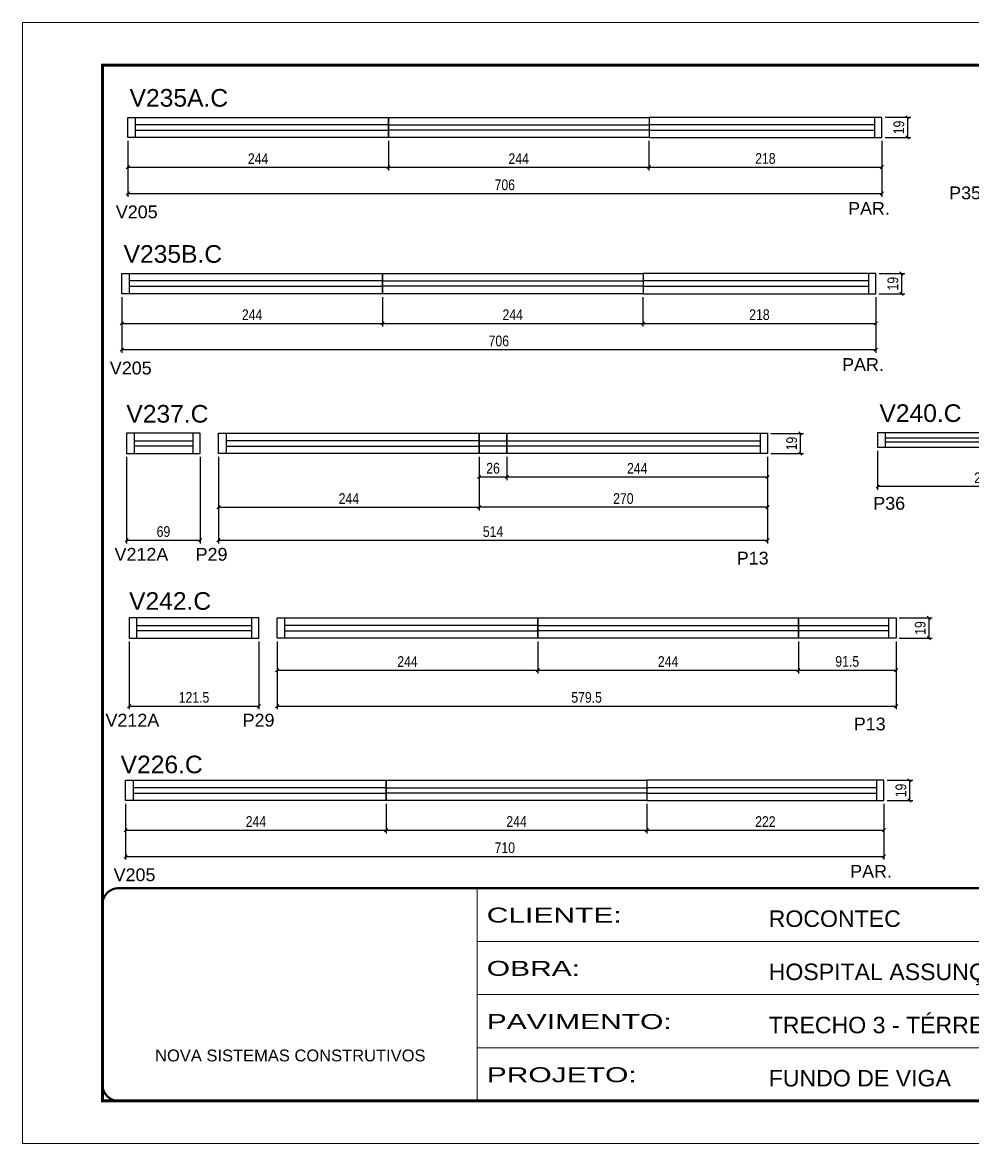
# Model space of a CAD drawing. Extents: x 5442 to 11695, y -218 to 3129.
# Drawn here: x 10210 to 11100, y 930 to 1980 of the extents above; entities that cross this region are included whole.
import ezdxf

# ---------------------------------------------------------------- set-up
doc = ezdxf.new("R2010")
doc.units = 0
doc.linetypes.add('CONTINUO', pattern=[0])
doc.linetypes.add('DASHED', pattern=[0.75, 0.5, -0.25])
for name, color, linetype in [('5', 5, 'Continuous'), ('COTA', 241, 'Continuous'), ('NOMENCLATURA', 7, 'Continuous'), ('Painéis', 200, 'Continuous'), ('SARR_2.2x7', 40, 'Continuous'), ('SARR_EDITAR', 141, 'Continuous')]:
    doc.layers.add(name, color=color, linetype=linetype)
for name, color, linetype, lineweight in [('Folhas', 255, 'Continuous', 9), ('Romaneio', 3, 'Continuous', 13), ('SARRAFO DE PRESSAO', 251, 'DASHED', 9)]:
    doc.layers.add(name, color=color, linetype=linetype, lineweight=lineweight)
doc.styles.add('ARIAL', font='arial.ttf')
doc.styles.add('COTA TECNICA-50', font='techl___.ttf', dxfattribs={"height": 10})
doc.styles.get("Standard").update_dxf_attribs({"font": 'arial.ttf'})
doc.styles.add('Tecnologia', font='')
doc.styles.get('Tecnologia').set_extended_font_data('Forgotten Futurist')
doc.dimstyles.new('COTA PAINEL-50', dxfattribs={"dimtxt": 10, "dimasz": 3, "dimexe": 3, "dimexo": 3, "dimgap": 3, "dimtad": 1, "dimdec": 1, "dimzin": 12, "dimdsep": 46, "dimtxsty": 'COTA TECNICA-50', "dimblk1": 'OBLIQUE', "dimblk2": 'OBLIQUE', "dimsah": 1, "dimcen": 0.9, "dimclrd": 4, "dimclre": 4, "dimclrt": 240, "dimadec": 1, "dimazin": 3, "dimtfac": 1, "dimtdec": 1, "dimtmove": 0, "dimatfit": 3, "dimfxl": 1, "dimtolj": 1, "dimtzin": 12, "dimarcsym": 0})

# ---------------------------------------------------------------- blocks, each defined once
blk = doc.blocks.new('9999999999')
at = {"color": 30, "linetype": 'CONTINUO'}
for p, q in [((98564.6, 34230.2), (98564.6, 34429.4)), ((98564.6, 34379.6), (99584, 34379.6)), ((98564.6, 34329.8), (99488, 34329.8)), ((98564.6, 34280), (99488, 34280))]:
    blk.add_line(p, q, dxfattribs=at)
at = {"color": 30, "linetype": 'CONTINUO', "const_width": 2}
blk.add_lwpolyline([(99584, 34230.2), (99584, 34414.4, 0.414214), (99569, 34429.4), (98229, 34429.4, 0.414214), (98214, 34414.4), (98214, 34245.2, 0.414214), (98229, 34230.2), (99584, 34230.2)], format="xyb", dxfattribs=at)
at = {"layer": 'Folhas'}
blk.add_lwpolyline([(98139, 34190.2), (99624, 34190.2), (99624, 35240.2), (98139, 35240.2)], close=True, dxfattribs=at)
at = {"layer": 'Folhas', "color": 30, "const_width": 3}
blk.add_lwpolyline([(98214, 34230.2), (99584, 34230.2), (99584, 35200.2), (98214, 35200.2)], close=True, dxfattribs=at)
at = {"color": 7, "linetype": 'Continuous', "ltscale": 5, "style": 'ARIAL'}
for s, height, p in [('ROCONTEC', 15.48, (98837.7, 34393.1)), ('HOSPITAL ASSUNÇÃO', 15.483, (98837.7, 34343.3)), ('TRECHO 3 - TÉRREO', 15.483, (98837.7, 34293.5)), ('NOVA SISTEMAS CONSTRUTIVOS', 11.059, (98263.2, 34267.2)), ('FUNDO DE VIGA', 15.483, (98837.7, 34243.7))]:
    blk.add_text(s, height=height, dxfattribs=at).set_placement(p)
at = {"layer": 'Folhas', "color": 7, "style": 'Tecnologia', "width": 1.5}
for s, p in [('CLIENTE:', (98573.7, 34397.2)), ('OBRA:', (98573.7, 34347.3)), ('PAVIMENTO:', (98573.7, 34297.5)), ('PROJETO:', (98573.7, 34247.7))]:
    blk.add_text(s, height=14, dxfattribs=at).set_placement(p)
blk = doc.blocks.new('_Oblique')
at = {"color": 0, "linetype": 'ByBlock', "lineweight": -2}
blk.add_line((-0.5, -0.5), (0.5, 0.5), dxfattribs=at)
blk = doc.blocks.new('*D1351')
at = {"layer": 'COTA', "color": 4, "linetype": 'ByBlock', "lineweight": -2, "transparency": 16777216}
for p, q in [((10307.9, 1573.6), (10307.9, 1492.5)), ((10376.9, 1573.6), (10376.9, 1492.5)), ((10307.9, 1495.5), (10376.9, 1495.5))]:
    blk.add_line(p, q, dxfattribs=at)
at = {"layer": 'Defpoints', "color": 0, "linetype": 'ByBlock', "transparency": 16777216}
for p in [(10307.9, 1576.6), (10376.9, 1576.6), (10376.9, 1495.5)]:
    blk.add_point(p, dxfattribs=at)
at = {"layer": 'COTA', "color": 4, "linetype": 'ByBlock', "lineweight": -2, "transparency": 16777216, "xscale": 3, "yscale": 3, "zscale": 3, "rotation": 180}
blk.add_blockref('_Oblique', (10307.9, 1495.5), dxfattribs=at)
at = {"layer": 'COTA', "color": 4, "linetype": 'ByBlock', "lineweight": -2, "transparency": 16777216, "xscale": 3, "yscale": 3, "zscale": 3}
blk.add_blockref('_Oblique', (10376.9, 1495.5), dxfattribs=at)
at = {"layer": 'COTA', "color": 240, "linetype": 'ByBlock', "transparency": 16777216, "insert": (10342.4, 1503.6), "char_height": 10, "attachment_point": 5, "style": 'COTA TECNICA-50'}
blk.add_mtext('\\A1;69', dxfattribs=at)
blk = doc.blocks.new('*D1296')
at = {"layer": 'COTA', "color": 4, "linetype": 'ByBlock', "lineweight": -2, "transparency": 16777216}
for p, q in [((10394, 1573.6), (10394, 1523.4)), ((10638, 1573.6), (10638, 1523.4)), ((10394, 1526.4), (10638, 1526.4))]:
    blk.add_line(p, q, dxfattribs=at)
at = {"layer": 'Defpoints', "color": 0, "linetype": 'ByBlock', "transparency": 16777216}
for p in [(10394, 1576.6), (10638, 1576.6), (10638, 1526.4)]:
    blk.add_point(p, dxfattribs=at)
at = {"layer": 'COTA', "color": 4, "linetype": 'ByBlock', "lineweight": -2, "transparency": 16777216, "xscale": 3, "yscale": 3, "zscale": 3, "rotation": 180}
blk.add_blockref('_Oblique', (10394, 1526.4), dxfattribs=at)
at = {"layer": 'COTA', "color": 4, "linetype": 'ByBlock', "lineweight": -2, "transparency": 16777216, "xscale": 3, "yscale": 3, "zscale": 3}
blk.add_blockref('_Oblique', (10638, 1526.4), dxfattribs=at)
at = {"layer": 'COTA', "color": 240, "linetype": 'ByBlock', "transparency": 16777216, "insert": (10516, 1534.5), "char_height": 10, "attachment_point": 5, "style": 'COTA TECNICA-50'}
blk.add_mtext('\\A1;244', dxfattribs=at)
blk = doc.blocks.new('*D1297')
at = {"layer": 'COTA', "color": 4, "linetype": 'ByBlock', "lineweight": -2, "transparency": 16777216}
for p, q in [((10638, 1573.6), (10638, 1551.8)), ((10664, 1573.6), (10664, 1551.8)), ((10638, 1554.8), (10664, 1554.8))]:
    blk.add_line(p, q, dxfattribs=at)
at = {"layer": 'Defpoints', "color": 0, "linetype": 'ByBlock', "transparency": 16777216}
for p in [(10638, 1576.6), (10664, 1576.6), (10664, 1554.8)]:
    blk.add_point(p, dxfattribs=at)
at = {"layer": 'COTA', "color": 4, "linetype": 'ByBlock', "lineweight": -2, "transparency": 16777216, "xscale": 3, "yscale": 3, "zscale": 3, "rotation": 180}
blk.add_blockref('_Oblique', (10638, 1554.8), dxfattribs=at)
at = {"layer": 'COTA', "color": 4, "linetype": 'ByBlock', "lineweight": -2, "transparency": 16777216, "xscale": 3, "yscale": 3, "zscale": 3}
blk.add_blockref('_Oblique', (10664, 1554.8), dxfattribs=at)
at = {"layer": 'COTA', "color": 240, "linetype": 'ByBlock', "transparency": 16777216, "insert": (10651, 1562.9), "char_height": 10, "attachment_point": 5, "style": 'COTA TECNICA-50'}
blk.add_mtext('\\A1;26', dxfattribs=at)
blk = doc.blocks.new('*D1298')
at = {"layer": 'COTA', "color": 4, "linetype": 'ByBlock', "lineweight": -2, "transparency": 16777216}
for p, q in [((10664, 1573.6), (10664, 1551.8)), ((10908, 1573.6), (10908, 1551.8)), ((10664, 1554.8), (10908, 1554.8))]:
    blk.add_line(p, q, dxfattribs=at)
at = {"layer": 'Defpoints', "color": 0, "linetype": 'ByBlock', "transparency": 16777216}
for p in [(10664, 1576.6), (10908, 1576.6), (10908, 1554.8)]:
    blk.add_point(p, dxfattribs=at)
at = {"layer": 'COTA', "color": 4, "linetype": 'ByBlock', "lineweight": -2, "transparency": 16777216, "xscale": 3, "yscale": 3, "zscale": 3, "rotation": 180}
blk.add_blockref('_Oblique', (10664, 1554.8), dxfattribs=at)
at = {"layer": 'COTA', "color": 4, "linetype": 'ByBlock', "lineweight": -2, "transparency": 16777216, "xscale": 3, "yscale": 3, "zscale": 3}
blk.add_blockref('_Oblique', (10908, 1554.8), dxfattribs=at)
at = {"layer": 'COTA', "color": 240, "linetype": 'ByBlock', "transparency": 16777216, "insert": (10786, 1562.9), "char_height": 10, "attachment_point": 5, "style": 'COTA TECNICA-50'}
blk.add_mtext('\\A1;244', dxfattribs=at)
blk = doc.blocks.new('*D1299')
at = {"layer": 'COTA', "color": 4, "linetype": 'ByBlock', "lineweight": -2, "transparency": 16777216}
for p, q in [((10638, 1573.6), (10638, 1523.4)), ((10908, 1573.6), (10908, 1523.4)), ((10908, 1526.4), (10638, 1526.4))]:
    blk.add_line(p, q, dxfattribs=at)
at = {"layer": 'Defpoints', "color": 0, "linetype": 'ByBlock', "transparency": 16777216}
for p in [(10638, 1576.6), (10908, 1576.6), (10638, 1526.4)]:
    blk.add_point(p, dxfattribs=at)
at = {"layer": 'COTA', "color": 4, "linetype": 'ByBlock', "lineweight": -2, "transparency": 16777216, "xscale": 3, "yscale": 3, "zscale": 3}
for p, rotation in [((10638, 1526.4), 180.0000022456254), ((10908, 1526.4), 2.245625445596033e-06)]:
    blk.add_blockref('_Oblique', p, dxfattribs=dict(at, rotation=rotation))
at = {"layer": 'COTA', "color": 240, "linetype": 'ByBlock', "transparency": 16777216, "insert": (10773, 1534.5), "char_height": 10, "attachment_point": 5, "rotation": 0, "style": 'COTA TECNICA-50'}
blk.add_mtext('\\A1;270', dxfattribs=at)
blk = doc.blocks.new('*D1088')
at = {"layer": 'COTA', "color": 4, "linetype": 'ByBlock', "lineweight": -2, "transparency": 16777216}
for p, q in [((10911, 1595.6), (10941.7, 1595.6)), ((10938.7, 1595.6), (10938.7, 1576.6)), ((10911, 1576.6), (10941.7, 1576.6))]:
    blk.add_line(p, q, dxfattribs=at)
at = {"layer": 'Defpoints', "color": 0, "linetype": 'ByBlock', "transparency": 16777216}
for p in [(10908, 1595.6), (10908, 1576.6), (10938.7, 1576.6)]:
    blk.add_point(p, dxfattribs=at)
at = {"layer": 'COTA', "color": 4, "linetype": 'ByBlock', "lineweight": -2, "transparency": 16777216, "xscale": 3, "yscale": 3, "zscale": 3}
for p, rotation in [((10938.7, 1595.6), 90), ((10938.7, 1576.6), 270)]:
    blk.add_blockref('_Oblique', p, dxfattribs=dict(at, rotation=rotation))
at = {"layer": 'COTA', "color": 240, "linetype": 'ByBlock', "transparency": 16777216, "insert": (10930.6, 1586.1), "char_height": 10, "attachment_point": 5, "rotation": 90, "style": 'COTA TECNICA-50'}
blk.add_mtext('\\A1;19', dxfattribs=at)
blk = doc.blocks.new('*D1300')
at = {"layer": 'Defpoints', "color": 0, "linetype": 'ByBlock', "transparency": 16777216}
for p in [(10394, 1576.6), (10908, 1576.6), (10908, 1495.5)]:
    blk.add_point(p, dxfattribs=at)
at = {"layer": 'Romaneio', "color": 4, "linetype": 'ByBlock', "lineweight": -2, "transparency": 16777216}
for p, q in [((10394, 1573.6), (10394, 1492.5)), ((10908, 1573.6), (10908, 1492.5)), ((10394, 1495.5), (10908, 1495.5))]:
    blk.add_line(p, q, dxfattribs=at)
at = {"layer": 'Romaneio', "color": 4, "linetype": 'ByBlock', "lineweight": -2, "transparency": 16777216, "xscale": 3, "yscale": 3, "zscale": 3, "rotation": 180}
blk.add_blockref('_Oblique', (10394, 1495.5), dxfattribs=at)
at = {"layer": 'Romaneio', "color": 4, "linetype": 'ByBlock', "lineweight": -2, "transparency": 16777216, "xscale": 3, "yscale": 3, "zscale": 3}
blk.add_blockref('_Oblique', (10908, 1495.5), dxfattribs=at)
at = {"layer": 'Romaneio', "color": 240, "linetype": 'ByBlock', "transparency": 16777216, "insert": (10651, 1503.6), "char_height": 10, "attachment_point": 5, "style": 'COTA TECNICA-50'}
blk.add_mtext('\\A1;514', dxfattribs=at)
blk = doc.blocks.new('*D1306')
at = {"layer": 'COTA', "color": 4, "linetype": 'ByBlock', "lineweight": -2, "transparency": 16777216}
for p, q in [((11011.1, 1579.3), (11011.1, 1542.8)), ((11211.1, 1579.3), (11211.1, 1542.8)), ((11211.1, 1545.8), (11011.1, 1545.8))]:
    blk.add_line(p, q, dxfattribs=at)
at = {"layer": 'Defpoints', "color": 0, "linetype": 'ByBlock', "transparency": 16777216}
for p in [(11011.1, 1582.3), (11211.1, 1582.3), (11011.1, 1545.8)]:
    blk.add_point(p, dxfattribs=at)
at = {"layer": 'COTA', "color": 4, "linetype": 'ByBlock', "lineweight": -2, "transparency": 16777216, "xscale": 3, "yscale": 3, "zscale": 3, "rotation": 180}
blk.add_blockref('_Oblique', (11011.1, 1545.8), dxfattribs=at)
at = {"layer": 'COTA', "color": 4, "linetype": 'ByBlock', "lineweight": -2, "transparency": 16777216, "xscale": 3, "yscale": 3, "zscale": 3}
blk.add_blockref('_Oblique', (11211.1, 1545.8), dxfattribs=at)
at = {"layer": 'COTA', "color": 240, "linetype": 'ByBlock', "transparency": 16777216, "insert": (11111.1, 1553.9), "char_height": 10, "attachment_point": 5, "style": 'COTA TECNICA-50'}
blk.add_mtext('\\A1;200', dxfattribs=at)
blk = doc.blocks.new('*D1465')
at = {"layer": 'COTA', "color": 4, "linetype": 'ByBlock', "lineweight": -2, "transparency": 16777216}
for p, q in [((10309, 1869.6), (10309, 1841.9)), ((10553, 1869.6), (10553, 1841.9)), ((10309, 1844.9), (10553, 1844.9))]:
    blk.add_line(p, q, dxfattribs=at)
at = {"layer": 'Defpoints', "color": 0, "linetype": 'ByBlock', "transparency": 16777216}
for p in [(10309, 1872.6), (10553, 1872.6), (10553, 1844.9)]:
    blk.add_point(p, dxfattribs=at)
at = {"layer": 'COTA', "color": 4, "linetype": 'ByBlock', "lineweight": -2, "transparency": 16777216, "xscale": 3, "yscale": 3, "zscale": 3, "rotation": 180}
blk.add_blockref('_Oblique', (10309, 1844.9), dxfattribs=at)
at = {"layer": 'COTA', "color": 4, "linetype": 'ByBlock', "lineweight": -2, "transparency": 16777216, "xscale": 3, "yscale": 3, "zscale": 3}
blk.add_blockref('_Oblique', (10553, 1844.9), dxfattribs=at)
at = {"layer": 'COTA', "color": 240, "linetype": 'ByBlock', "transparency": 16777216, "insert": (10431, 1852.9), "char_height": 10, "attachment_point": 5, "style": 'COTA TECNICA-50'}
blk.add_mtext('\\A1;244', dxfattribs=at)
blk = doc.blocks.new('*D1466')
at = {"layer": 'COTA', "color": 4, "linetype": 'ByBlock', "lineweight": -2, "transparency": 16777216}
for p, q in [((10553, 1869.6), (10553, 1841.9)), ((10797, 1869.6), (10797, 1841.9)), ((10553, 1844.9), (10797, 1844.9))]:
    blk.add_line(p, q, dxfattribs=at)
at = {"layer": 'Defpoints', "color": 0, "linetype": 'ByBlock', "transparency": 16777216}
for p in [(10553, 1872.6), (10797, 1872.6), (10797, 1844.9)]:
    blk.add_point(p, dxfattribs=at)
at = {"layer": 'COTA', "color": 4, "linetype": 'ByBlock', "lineweight": -2, "transparency": 16777216, "xscale": 3, "yscale": 3, "zscale": 3, "rotation": 180}
blk.add_blockref('_Oblique', (10553, 1844.9), dxfattribs=at)
at = {"layer": 'COTA', "color": 4, "linetype": 'ByBlock', "lineweight": -2, "transparency": 16777216, "xscale": 3, "yscale": 3, "zscale": 3}
blk.add_blockref('_Oblique', (10797, 1844.9), dxfattribs=at)
at = {"layer": 'COTA', "color": 240, "linetype": 'ByBlock', "transparency": 16777216, "insert": (10675, 1852.9), "char_height": 10, "attachment_point": 5, "style": 'COTA TECNICA-50'}
blk.add_mtext('\\A1;244', dxfattribs=at)
blk = doc.blocks.new('*D1132')
at = {"layer": 'COTA', "color": 4, "linetype": 'ByBlock', "lineweight": -2, "transparency": 16777216}
for p, q in [((10797, 1869.6), (10797, 1841.9)), ((11015, 1869.6), (11015, 1841.9)), ((10797, 1844.9), (11015, 1844.9))]:
    blk.add_line(p, q, dxfattribs=at)
at = {"layer": 'Defpoints', "color": 0, "linetype": 'ByBlock', "transparency": 16777216}
for p in [(10797, 1872.6), (11015, 1872.6), (11015, 1844.9)]:
    blk.add_point(p, dxfattribs=at)
at = {"layer": 'COTA', "color": 4, "linetype": 'ByBlock', "lineweight": -2, "transparency": 16777216, "xscale": 3, "yscale": 3, "zscale": 3, "rotation": 180}
blk.add_blockref('_Oblique', (10797, 1844.9), dxfattribs=at)
at = {"layer": 'COTA', "color": 4, "linetype": 'ByBlock', "lineweight": -2, "transparency": 16777216, "xscale": 3, "yscale": 3, "zscale": 3}
blk.add_blockref('_Oblique', (11015, 1844.9), dxfattribs=at)
at = {"layer": 'COTA', "color": 240, "linetype": 'ByBlock', "transparency": 16777216, "insert": (10906, 1853), "char_height": 10, "attachment_point": 5, "style": 'COTA TECNICA-50'}
blk.add_mtext('\\A1;218', dxfattribs=at)
blk = doc.blocks.new('*D1467')
at = {"layer": 'COTA', "color": 4, "linetype": 'ByBlock', "lineweight": -2, "transparency": 16777216}
for p, q in [((11018, 1891.6), (11042.1, 1891.6)), ((11039.1, 1891.6), (11039.1, 1872.6)), ((11018, 1872.6), (11042.1, 1872.6))]:
    blk.add_line(p, q, dxfattribs=at)
at = {"layer": 'Defpoints', "color": 0, "linetype": 'ByBlock', "transparency": 16777216}
for p in [(11015, 1891.6), (11015, 1872.6), (11039.1, 1872.6)]:
    blk.add_point(p, dxfattribs=at)
at = {"layer": 'COTA', "color": 4, "linetype": 'ByBlock', "lineweight": -2, "transparency": 16777216, "xscale": 3, "yscale": 3, "zscale": 3}
for p, rotation in [((11039.1, 1891.6), 90), ((11039.1, 1872.6), 270)]:
    blk.add_blockref('_Oblique', p, dxfattribs=dict(at, rotation=rotation))
at = {"layer": 'COTA', "color": 240, "linetype": 'ByBlock', "transparency": 16777216, "insert": (11031, 1882.1), "char_height": 10, "attachment_point": 5, "rotation": 90, "style": 'COTA TECNICA-50'}
blk.add_mtext('\\A1;19', dxfattribs=at)
blk = doc.blocks.new('*D1468')
at = {"layer": 'Defpoints', "color": 0, "linetype": 'ByBlock', "transparency": 16777216}
for p in [(10309, 1872.6), (11015, 1872.6), (11015, 1820.2)]:
    blk.add_point(p, dxfattribs=at)
at = {"layer": 'Romaneio', "color": 4, "linetype": 'ByBlock', "lineweight": -2, "transparency": 16777216}
for p, q in [((10309, 1869.6), (10309, 1817.2)), ((11015, 1869.6), (11015, 1817.2)), ((10309, 1820.2), (11015, 1820.2))]:
    blk.add_line(p, q, dxfattribs=at)
at = {"layer": 'Romaneio', "color": 4, "linetype": 'ByBlock', "lineweight": -2, "transparency": 16777216, "xscale": 3, "yscale": 3, "zscale": 3, "rotation": 180}
blk.add_blockref('_Oblique', (10309, 1820.2), dxfattribs=at)
at = {"layer": 'Romaneio', "color": 4, "linetype": 'ByBlock', "lineweight": -2, "transparency": 16777216, "xscale": 3, "yscale": 3, "zscale": 3}
blk.add_blockref('_Oblique', (11015, 1820.2), dxfattribs=at)
at = {"layer": 'Romaneio', "color": 240, "linetype": 'ByBlock', "transparency": 16777216, "insert": (10662, 1828.3), "char_height": 10, "attachment_point": 5, "style": 'COTA TECNICA-50'}
blk.add_mtext('\\A1;706', dxfattribs=at)
blk = doc.blocks.new('*D1469')
at = {"layer": 'COTA', "color": 4, "linetype": 'ByBlock', "lineweight": -2, "transparency": 16777216}
for p, q in [((10303.4, 1723.3), (10303.4, 1695.6)), ((10547.4, 1723.3), (10547.4, 1695.6)), ((10303.4, 1698.6), (10547.4, 1698.6))]:
    blk.add_line(p, q, dxfattribs=at)
at = {"layer": 'Defpoints', "color": 0, "linetype": 'ByBlock', "transparency": 16777216}
for p in [(10303.4, 1726.3), (10547.4, 1726.3), (10547.4, 1698.6)]:
    blk.add_point(p, dxfattribs=at)
at = {"layer": 'COTA', "color": 4, "linetype": 'ByBlock', "lineweight": -2, "transparency": 16777216, "xscale": 3, "yscale": 3, "zscale": 3, "rotation": 180}
blk.add_blockref('_Oblique', (10303.4, 1698.6), dxfattribs=at)
at = {"layer": 'COTA', "color": 4, "linetype": 'ByBlock', "lineweight": -2, "transparency": 16777216, "xscale": 3, "yscale": 3, "zscale": 3}
blk.add_blockref('_Oblique', (10547.4, 1698.6), dxfattribs=at)
at = {"layer": 'COTA', "color": 240, "linetype": 'ByBlock', "transparency": 16777216, "insert": (10425.4, 1706.7), "char_height": 10, "attachment_point": 5, "style": 'COTA TECNICA-50'}
blk.add_mtext('\\A1;244', dxfattribs=at)
blk = doc.blocks.new('*D1470')
at = {"layer": 'COTA', "color": 4, "linetype": 'ByBlock', "lineweight": -2, "transparency": 16777216}
for p, q in [((10547.4, 1723.3), (10547.4, 1695.6)), ((10791.4, 1723.3), (10791.4, 1695.6)), ((10547.4, 1698.6), (10791.4, 1698.6))]:
    blk.add_line(p, q, dxfattribs=at)
at = {"layer": 'Defpoints', "color": 0, "linetype": 'ByBlock', "transparency": 16777216}
for p in [(10547.4, 1726.3), (10791.4, 1726.3), (10791.4, 1698.6)]:
    blk.add_point(p, dxfattribs=at)
at = {"layer": 'COTA', "color": 4, "linetype": 'ByBlock', "lineweight": -2, "transparency": 16777216, "xscale": 3, "yscale": 3, "zscale": 3, "rotation": 180}
blk.add_blockref('_Oblique', (10547.4, 1698.6), dxfattribs=at)
at = {"layer": 'COTA', "color": 4, "linetype": 'ByBlock', "lineweight": -2, "transparency": 16777216, "xscale": 3, "yscale": 3, "zscale": 3}
blk.add_blockref('_Oblique', (10791.4, 1698.6), dxfattribs=at)
at = {"layer": 'COTA', "color": 240, "linetype": 'ByBlock', "transparency": 16777216, "insert": (10669.4, 1706.7), "char_height": 10, "attachment_point": 5, "style": 'COTA TECNICA-50'}
blk.add_mtext('\\A1;244', dxfattribs=at)
blk = doc.blocks.new('*D1133')
at = {"layer": 'COTA', "color": 4, "linetype": 'ByBlock', "lineweight": -2, "transparency": 16777216}
for p, q in [((10791.4, 1723.3), (10791.4, 1695.6)), ((11009.4, 1723.3), (11009.4, 1695.6)), ((10791.4, 1698.6), (11009.4, 1698.6))]:
    blk.add_line(p, q, dxfattribs=at)
at = {"layer": 'Defpoints', "color": 0, "linetype": 'ByBlock', "transparency": 16777216}
for p in [(10791.4, 1726.3), (11009.4, 1726.3), (11009.4, 1698.6)]:
    blk.add_point(p, dxfattribs=at)
at = {"layer": 'COTA', "color": 4, "linetype": 'ByBlock', "lineweight": -2, "transparency": 16777216, "xscale": 3, "yscale": 3, "zscale": 3, "rotation": 180}
blk.add_blockref('_Oblique', (10791.4, 1698.6), dxfattribs=at)
at = {"layer": 'COTA', "color": 4, "linetype": 'ByBlock', "lineweight": -2, "transparency": 16777216, "xscale": 3, "yscale": 3, "zscale": 3}
blk.add_blockref('_Oblique', (11009.4, 1698.6), dxfattribs=at)
at = {"layer": 'COTA', "color": 240, "linetype": 'ByBlock', "transparency": 16777216, "insert": (10900.4, 1706.7), "char_height": 10, "attachment_point": 5, "style": 'COTA TECNICA-50'}
blk.add_mtext('\\A1;218', dxfattribs=at)
blk = doc.blocks.new('*D1471')
at = {"layer": 'COTA', "color": 4, "linetype": 'ByBlock', "lineweight": -2, "transparency": 16777216}
for p, q in [((11012.4, 1745.3), (11036.5, 1745.3)), ((11033.5, 1745.3), (11033.5, 1726.3)), ((11012.4, 1726.3), (11036.5, 1726.3))]:
    blk.add_line(p, q, dxfattribs=at)
at = {"layer": 'Defpoints', "color": 0, "linetype": 'ByBlock', "transparency": 16777216}
for p in [(11009.4, 1745.3), (11009.4, 1726.3), (11033.5, 1726.3)]:
    blk.add_point(p, dxfattribs=at)
at = {"layer": 'COTA', "color": 4, "linetype": 'ByBlock', "lineweight": -2, "transparency": 16777216, "xscale": 3, "yscale": 3, "zscale": 3}
for p, rotation in [((11033.5, 1745.3), 90), ((11033.5, 1726.3), 270)]:
    blk.add_blockref('_Oblique', p, dxfattribs=dict(at, rotation=rotation))
at = {"layer": 'COTA', "color": 240, "linetype": 'ByBlock', "transparency": 16777216, "insert": (11025.4, 1735.8), "char_height": 10, "attachment_point": 5, "rotation": 90, "style": 'COTA TECNICA-50'}
blk.add_mtext('\\A1;19', dxfattribs=at)
blk = doc.blocks.new('*D1472')
at = {"layer": 'Defpoints', "color": 0, "linetype": 'ByBlock', "transparency": 16777216}
for p in [(10303.4, 1726.3), (11009.4, 1726.3), (11009.4, 1674)]:
    blk.add_point(p, dxfattribs=at)
at = {"layer": 'Romaneio', "color": 4, "linetype": 'ByBlock', "lineweight": -2, "transparency": 16777216}
for p, q in [((10303.4, 1723.3), (10303.4, 1671)), ((11009.4, 1723.3), (11009.4, 1671)), ((10303.4, 1674), (11009.4, 1674))]:
    blk.add_line(p, q, dxfattribs=at)
at = {"layer": 'Romaneio', "color": 4, "linetype": 'ByBlock', "lineweight": -2, "transparency": 16777216, "xscale": 3, "yscale": 3, "zscale": 3, "rotation": 180}
blk.add_blockref('_Oblique', (10303.4, 1674), dxfattribs=at)
at = {"layer": 'Romaneio', "color": 4, "linetype": 'ByBlock', "lineweight": -2, "transparency": 16777216, "xscale": 3, "yscale": 3, "zscale": 3}
blk.add_blockref('_Oblique', (11009.4, 1674), dxfattribs=at)
at = {"layer": 'Romaneio', "color": 240, "linetype": 'ByBlock', "transparency": 16777216, "insert": (10656.4, 1682.1), "char_height": 10, "attachment_point": 5, "style": 'COTA TECNICA-50'}
blk.add_mtext('\\A1;706', dxfattribs=at)
blk = doc.blocks.new('*D1413')
at = {"layer": 'COTA', "color": 4, "linetype": 'ByBlock', "lineweight": -2, "transparency": 16777216}
for p, q in [((10310.3, 1400.8), (10310.3, 1337.2)), ((10431.8, 1400.8), (10431.8, 1337.2)), ((10310.3, 1340.2), (10431.8, 1340.2))]:
    blk.add_line(p, q, dxfattribs=at)
at = {"layer": 'Defpoints', "color": 0, "linetype": 'ByBlock', "transparency": 16777216}
for p in [(10310.3, 1403.8), (10431.8, 1403.8), (10431.8, 1340.2)]:
    blk.add_point(p, dxfattribs=at)
at = {"layer": 'COTA', "color": 4, "linetype": 'ByBlock', "lineweight": -2, "transparency": 16777216, "xscale": 3, "yscale": 3, "zscale": 3, "rotation": 180}
blk.add_blockref('_Oblique', (10310.3, 1340.2), dxfattribs=at)
at = {"layer": 'COTA', "color": 4, "linetype": 'ByBlock', "lineweight": -2, "transparency": 16777216, "xscale": 3, "yscale": 3, "zscale": 3}
blk.add_blockref('_Oblique', (10431.8, 1340.2), dxfattribs=at)
at = {"layer": 'COTA', "color": 240, "linetype": 'ByBlock', "transparency": 16777216, "insert": (10371, 1348.3), "char_height": 10, "attachment_point": 5, "style": 'COTA TECNICA-50'}
blk.add_mtext('\\A1;121.5', dxfattribs=at)
blk = doc.blocks.new('*D1414')
at = {"layer": 'COTA', "color": 4, "linetype": 'ByBlock', "lineweight": -2, "transparency": 16777216}
for p, q in [((10448.9, 1400.8), (10448.9, 1370.8)), ((10692.9, 1400.8), (10692.9, 1370.8)), ((10448.9, 1373.8), (10692.9, 1373.8))]:
    blk.add_line(p, q, dxfattribs=at)
at = {"layer": 'Defpoints', "color": 0, "linetype": 'ByBlock', "transparency": 16777216}
for p in [(10448.9, 1403.8), (10692.9, 1403.8), (10692.9, 1373.8)]:
    blk.add_point(p, dxfattribs=at)
at = {"layer": 'COTA', "color": 4, "linetype": 'ByBlock', "lineweight": -2, "transparency": 16777216, "xscale": 3, "yscale": 3, "zscale": 3, "rotation": 180}
blk.add_blockref('_Oblique', (10448.9, 1373.8), dxfattribs=at)
at = {"layer": 'COTA', "color": 4, "linetype": 'ByBlock', "lineweight": -2, "transparency": 16777216, "xscale": 3, "yscale": 3, "zscale": 3}
blk.add_blockref('_Oblique', (10692.9, 1373.8), dxfattribs=at)
at = {"layer": 'COTA', "color": 240, "linetype": 'ByBlock', "transparency": 16777216, "insert": (10570.9, 1381.9), "char_height": 10, "attachment_point": 5, "style": 'COTA TECNICA-50'}
blk.add_mtext('\\A1;244', dxfattribs=at)
blk = doc.blocks.new('*D1415')
at = {"layer": 'COTA', "color": 4, "linetype": 'ByBlock', "lineweight": -2, "transparency": 16777216}
for p, q in [((10692.9, 1400.8), (10692.9, 1370.8)), ((10936.9, 1400.8), (10936.9, 1370.8)), ((10692.9, 1373.8), (10936.9, 1373.8))]:
    blk.add_line(p, q, dxfattribs=at)
at = {"layer": 'Defpoints', "color": 0, "linetype": 'ByBlock', "transparency": 16777216}
for p in [(10692.9, 1403.8), (10936.9, 1403.8), (10936.9, 1373.8)]:
    blk.add_point(p, dxfattribs=at)
at = {"layer": 'COTA', "color": 4, "linetype": 'ByBlock', "lineweight": -2, "transparency": 16777216, "xscale": 3, "yscale": 3, "zscale": 3, "rotation": 180}
blk.add_blockref('_Oblique', (10692.9, 1373.8), dxfattribs=at)
at = {"layer": 'COTA', "color": 4, "linetype": 'ByBlock', "lineweight": -2, "transparency": 16777216, "xscale": 3, "yscale": 3, "zscale": 3}
blk.add_blockref('_Oblique', (10936.9, 1373.8), dxfattribs=at)
at = {"layer": 'COTA', "color": 240, "linetype": 'ByBlock', "transparency": 16777216, "insert": (10814.9, 1381.9), "char_height": 10, "attachment_point": 5, "style": 'COTA TECNICA-50'}
blk.add_mtext('\\A1;244', dxfattribs=at)
blk = doc.blocks.new('*D1416')
at = {"layer": 'COTA', "color": 4, "linetype": 'ByBlock', "lineweight": -2, "transparency": 16777216}
for p, q in [((10936.9, 1400.8), (10936.9, 1370.8)), ((11028.4, 1400.8), (11028.4, 1370.8)), ((10936.9, 1373.8), (11028.4, 1373.8))]:
    blk.add_line(p, q, dxfattribs=at)
at = {"layer": 'Defpoints', "color": 0, "linetype": 'ByBlock', "transparency": 16777216}
for p in [(10936.9, 1403.8), (11028.4, 1403.8), (11028.4, 1373.8)]:
    blk.add_point(p, dxfattribs=at)
at = {"layer": 'COTA', "color": 4, "linetype": 'ByBlock', "lineweight": -2, "transparency": 16777216, "xscale": 3, "yscale": 3, "zscale": 3, "rotation": 180}
blk.add_blockref('_Oblique', (10936.9, 1373.8), dxfattribs=at)
at = {"layer": 'COTA', "color": 4, "linetype": 'ByBlock', "lineweight": -2, "transparency": 16777216, "xscale": 3, "yscale": 3, "zscale": 3}
blk.add_blockref('_Oblique', (11028.4, 1373.8), dxfattribs=at)
at = {"layer": 'COTA', "color": 240, "linetype": 'ByBlock', "transparency": 16777216, "insert": (10982.6, 1382), "char_height": 10, "attachment_point": 5, "style": 'COTA TECNICA-50'}
blk.add_mtext('\\A1;91.5', dxfattribs=at)
blk = doc.blocks.new('*D1111')
at = {"layer": 'COTA', "color": 4, "linetype": 'ByBlock', "lineweight": -2, "transparency": 16777216}
for p, q in [((11031.4, 1422.8), (11062.1, 1422.8)), ((11059.1, 1422.8), (11059.1, 1403.8)), ((11031.4, 1403.8), (11062.1, 1403.8))]:
    blk.add_line(p, q, dxfattribs=at)
at = {"layer": 'Defpoints', "color": 0, "linetype": 'ByBlock', "transparency": 16777216}
for p in [(11028.4, 1422.8), (11028.4, 1403.8), (11059.1, 1403.8)]:
    blk.add_point(p, dxfattribs=at)
at = {"layer": 'COTA', "color": 4, "linetype": 'ByBlock', "lineweight": -2, "transparency": 16777216, "xscale": 3, "yscale": 3, "zscale": 3}
for p, rotation in [((11059.1, 1422.8), 90), ((11059.1, 1403.8), 270)]:
    blk.add_blockref('_Oblique', p, dxfattribs=dict(at, rotation=rotation))
at = {"layer": 'COTA', "color": 240, "linetype": 'ByBlock', "transparency": 16777216, "insert": (11051, 1413.3), "char_height": 10, "attachment_point": 5, "rotation": 90, "style": 'COTA TECNICA-50'}
blk.add_mtext('\\A1;19', dxfattribs=at)
blk = doc.blocks.new('*D1417')
at = {"layer": 'Defpoints', "color": 0, "linetype": 'ByBlock', "transparency": 16777216}
for p in [(10448.9, 1403.8), (11028.4, 1403.8), (11028.4, 1340.2)]:
    blk.add_point(p, dxfattribs=at)
at = {"layer": 'Romaneio', "color": 4, "linetype": 'ByBlock', "lineweight": -2, "transparency": 16777216}
for p, q in [((10448.9, 1400.8), (10448.9, 1337.2)), ((11028.4, 1400.8), (11028.4, 1337.2)), ((10448.9, 1340.2), (11028.4, 1340.2))]:
    blk.add_line(p, q, dxfattribs=at)
at = {"layer": 'Romaneio', "color": 4, "linetype": 'ByBlock', "lineweight": -2, "transparency": 16777216, "xscale": 3, "yscale": 3, "zscale": 3, "rotation": 180}
blk.add_blockref('_Oblique', (10448.9, 1340.2), dxfattribs=at)
at = {"layer": 'Romaneio', "color": 4, "linetype": 'ByBlock', "lineweight": -2, "transparency": 16777216, "xscale": 3, "yscale": 3, "zscale": 3}
blk.add_blockref('_Oblique', (11028.4, 1340.2), dxfattribs=at)
at = {"layer": 'Romaneio', "color": 240, "linetype": 'ByBlock', "transparency": 16777216, "insert": (10738.6, 1348.3), "char_height": 10, "attachment_point": 5, "style": 'COTA TECNICA-50'}
blk.add_mtext('\\A1;579.5', dxfattribs=at)
blk = doc.blocks.new('*D1418')
at = {"layer": 'COTA', "color": 4, "linetype": 'ByBlock', "lineweight": -2, "transparency": 16777216}
for p, q in [((10307, 1248.7), (10307, 1221)), ((10551, 1248.7), (10551, 1221)), ((10307, 1224), (10551, 1224))]:
    blk.add_line(p, q, dxfattribs=at)
at = {"layer": 'Defpoints', "color": 0, "linetype": 'ByBlock', "transparency": 16777216}
for p in [(10307, 1251.7), (10551, 1251.7), (10551, 1224)]:
    blk.add_point(p, dxfattribs=at)
at = {"layer": 'COTA', "color": 4, "linetype": 'ByBlock', "lineweight": -2, "transparency": 16777216, "xscale": 3, "yscale": 3, "zscale": 3, "rotation": 180}
blk.add_blockref('_Oblique', (10307, 1224), dxfattribs=at)
at = {"layer": 'COTA', "color": 4, "linetype": 'ByBlock', "lineweight": -2, "transparency": 16777216, "xscale": 3, "yscale": 3, "zscale": 3}
blk.add_blockref('_Oblique', (10551, 1224), dxfattribs=at)
at = {"layer": 'COTA', "color": 240, "linetype": 'ByBlock', "transparency": 16777216, "insert": (10429, 1232.1), "char_height": 10, "attachment_point": 5, "style": 'COTA TECNICA-50'}
blk.add_mtext('\\A1;244', dxfattribs=at)
blk = doc.blocks.new('*D1419')
at = {"layer": 'COTA', "color": 4, "linetype": 'ByBlock', "lineweight": -2, "transparency": 16777216}
for p, q in [((10551, 1248.7), (10551, 1221)), ((10795, 1248.7), (10795, 1221)), ((10551, 1224), (10795, 1224))]:
    blk.add_line(p, q, dxfattribs=at)
at = {"layer": 'Defpoints', "color": 0, "linetype": 'ByBlock', "transparency": 16777216}
for p in [(10551, 1251.7), (10795, 1251.7), (10795, 1224)]:
    blk.add_point(p, dxfattribs=at)
at = {"layer": 'COTA', "color": 4, "linetype": 'ByBlock', "lineweight": -2, "transparency": 16777216, "xscale": 3, "yscale": 3, "zscale": 3, "rotation": 180}
blk.add_blockref('_Oblique', (10551, 1224), dxfattribs=at)
at = {"layer": 'COTA', "color": 4, "linetype": 'ByBlock', "lineweight": -2, "transparency": 16777216, "xscale": 3, "yscale": 3, "zscale": 3}
blk.add_blockref('_Oblique', (10795, 1224), dxfattribs=at)
at = {"layer": 'COTA', "color": 240, "linetype": 'ByBlock', "transparency": 16777216, "insert": (10673, 1232.1), "char_height": 10, "attachment_point": 5, "style": 'COTA TECNICA-50'}
blk.add_mtext('\\A1;244', dxfattribs=at)
blk = doc.blocks.new('*D1112')
at = {"layer": 'COTA', "color": 4, "linetype": 'ByBlock', "lineweight": -2, "transparency": 16777216}
for p, q in [((10795, 1248.7), (10795, 1221)), ((11017, 1248.7), (11017, 1221)), ((10795, 1224), (11017, 1224))]:
    blk.add_line(p, q, dxfattribs=at)
at = {"layer": 'Defpoints', "color": 0, "linetype": 'ByBlock', "transparency": 16777216}
for p in [(10795, 1251.7), (11017, 1251.7), (11017, 1224)]:
    blk.add_point(p, dxfattribs=at)
at = {"layer": 'COTA', "color": 4, "linetype": 'ByBlock', "lineweight": -2, "transparency": 16777216, "xscale": 3, "yscale": 3, "zscale": 3, "rotation": 180}
blk.add_blockref('_Oblique', (10795, 1224), dxfattribs=at)
at = {"layer": 'COTA', "color": 4, "linetype": 'ByBlock', "lineweight": -2, "transparency": 16777216, "xscale": 3, "yscale": 3, "zscale": 3}
blk.add_blockref('_Oblique', (11017, 1224), dxfattribs=at)
at = {"layer": 'COTA', "color": 240, "linetype": 'ByBlock', "transparency": 16777216, "insert": (10906, 1232), "char_height": 10, "attachment_point": 5, "style": 'COTA TECNICA-50'}
blk.add_mtext('\\A1;222', dxfattribs=at)
blk = doc.blocks.new('*D1420')
at = {"layer": 'COTA', "color": 4, "linetype": 'ByBlock', "lineweight": -2, "transparency": 16777216}
for p, q in [((11020, 1270.7), (11044, 1270.7)), ((11041, 1270.7), (11041, 1251.7)), ((11020, 1251.7), (11044, 1251.7))]:
    blk.add_line(p, q, dxfattribs=at)
at = {"layer": 'Defpoints', "color": 0, "linetype": 'ByBlock', "transparency": 16777216}
for p in [(11017, 1270.7), (11017, 1251.7), (11041, 1251.7)]:
    blk.add_point(p, dxfattribs=at)
at = {"layer": 'COTA', "color": 4, "linetype": 'ByBlock', "lineweight": -2, "transparency": 16777216, "xscale": 3, "yscale": 3, "zscale": 3}
for p, rotation in [((11041, 1270.7), 90), ((11041, 1251.7), 270)]:
    blk.add_blockref('_Oblique', p, dxfattribs=dict(at, rotation=rotation))
at = {"layer": 'COTA', "color": 240, "linetype": 'ByBlock', "transparency": 16777216, "insert": (11032.9, 1261.2), "char_height": 10, "attachment_point": 5, "rotation": 90, "style": 'COTA TECNICA-50'}
blk.add_mtext('\\A1;19', dxfattribs=at)
blk = doc.blocks.new('*D1421')
at = {"layer": 'Defpoints', "color": 0, "linetype": 'ByBlock', "transparency": 16777216}
for p in [(10307, 1251.7), (11017, 1251.7), (11017, 1199.4)]:
    blk.add_point(p, dxfattribs=at)
at = {"layer": 'Romaneio', "color": 4, "linetype": 'ByBlock', "lineweight": -2, "transparency": 16777216}
for p, q in [((10307, 1248.7), (10307, 1196.4)), ((11017, 1248.7), (11017, 1196.4)), ((10307, 1199.4), (11017, 1199.4))]:
    blk.add_line(p, q, dxfattribs=at)
at = {"layer": 'Romaneio', "color": 4, "linetype": 'ByBlock', "lineweight": -2, "transparency": 16777216, "xscale": 3, "yscale": 3, "zscale": 3, "rotation": 180}
blk.add_blockref('_Oblique', (10307, 1199.4), dxfattribs=at)
at = {"layer": 'Romaneio', "color": 4, "linetype": 'ByBlock', "lineweight": -2, "transparency": 16777216, "xscale": 3, "yscale": 3, "zscale": 3}
blk.add_blockref('_Oblique', (11017, 1199.4), dxfattribs=at)
at = {"layer": 'Romaneio', "color": 240, "linetype": 'ByBlock', "transparency": 16777216, "insert": (10662, 1207.5), "char_height": 10, "attachment_point": 5, "style": 'COTA TECNICA-50'}
blk.add_mtext('\\A1;710', dxfattribs=at)

msp = doc.modelspace()

# ---------------------------------------------------------------- linework, layer by layer
at = {"layer": 'Painéis', "linetype": 'Continuous'}
for points in [[(10309.05, 1891.56), (10553.05, 1891.56), (10553.05, 1872.56), (10309.05, 1872.56)], [(10553.05, 1891.56), (10797.05, 1891.56), (10797.05, 1872.56), (10553.05, 1872.56)], [(10797.05, 1872.56), (11015.05, 1872.56), (11015.05, 1891.56), (10797.05, 1891.56)], [(10303.44, 1745.35), (10547.44, 1745.35), (10547.44, 1726.35), (10303.44, 1726.35)], [(10547.44, 1745.35), (10791.44, 1745.35), (10791.44, 1726.35), (10547.44, 1726.35)], [(10791.44, 1726.35), (11009.44, 1726.35), (11009.44, 1745.35), (10791.44, 1745.35)], [(11011.14, 1596.28), (11211.14, 1596.28), (11211.14, 1582.28), (11011.14, 1582.28)], [(10376.89, 1595.65), (10307.89, 1595.65), (10307.89, 1576.65), (10376.89, 1576.65)], [(10393.98, 1595.65), (10637.98, 1595.65), (10637.98, 1576.65), (10393.98, 1576.65)], [(10637.98, 1595.65), (10663.98, 1595.65), (10663.98, 1576.65), (10637.98, 1576.65)], [(10663.98, 1595.65), (10907.98, 1595.65), (10907.98, 1576.65), (10663.98, 1576.65)], [(10431.79, 1422.81), (10310.29, 1422.81), (10310.29, 1403.81), (10431.79, 1403.81)], [(10448.88, 1422.81), (10692.88, 1422.81), (10692.88, 1403.81), (10448.88, 1403.81)], [(10692.88, 1422.81), (10936.88, 1422.81), (10936.88, 1403.81), (10692.88, 1403.81)], [(10936.88, 1422.81), (11028.38, 1422.81), (11028.38, 1403.81), (10936.88, 1403.81)], [(10306.97, 1270.74), (10550.97, 1270.74), (10550.97, 1251.74), (10306.97, 1251.74)], [(10550.97, 1270.74), (10794.97, 1270.74), (10794.97, 1251.74), (10550.97, 1251.74)], [(10794.97, 1251.74), (11016.97, 1251.74), (11016.97, 1270.74), (10794.97, 1270.74)]]:
    msp.add_lwpolyline(points, close=True, dxfattribs=at)
at = {"layer": 'SARR_2.2x7', "linetype": 'Continuous'}
for p, q in [((10316.05, 1891.56), (10316.05, 1872.56)), ((11008.05, 1891.56), (11008.05, 1872.56)), ((10553.05, 1884.56), (10316.05, 1884.56)), ((10316.05, 1879.56), (10553.05, 1879.56)), ((10553.05, 1884.56), (10797.05, 1884.56)), ((10797.05, 1879.56), (10553.05, 1879.56)), ((11008.05, 1884.56), (10797.05, 1884.56)), ((10797.05, 1879.56), (11008.05, 1879.56)), ((10310.44, 1745.35), (10310.44, 1726.35)), ((11002.44, 1745.35), (11002.44, 1726.35)), ((10547.44, 1738.35), (10310.44, 1738.35)), ((10310.44, 1733.35), (10547.44, 1733.35)), ((10547.44, 1738.35), (10791.44, 1738.35)), ((10791.44, 1733.35), (10547.44, 1733.35)), ((11002.44, 1738.35), (10791.44, 1738.35)), ((10791.44, 1733.35), (11002.44, 1733.35)), ((11018.14, 1596.28), (11018.14, 1582.28)), ((10314.89, 1595.65), (10314.89, 1576.65)), ((10314.89, 1588.65), (10369.89, 1588.65)), ((10369.89, 1595.65), (10369.89, 1576.65)), ((10400.98, 1595.65), (10400.98, 1576.65)), ((10637.98, 1588.65), (10400.98, 1588.65)), ((10637.98, 1588.65), (10900.98, 1588.65)), ((10900.98, 1595.65), (10900.98, 1576.65)), ((10369.89, 1583.65), (10314.89, 1583.65)), ((10400.98, 1583.65), (10637.98, 1583.65)), ((10900.98, 1583.65), (10637.98, 1583.65)), ((10317.29, 1422.81), (10317.29, 1403.81)), ((10424.79, 1422.81), (10424.79, 1403.81)), ((10455.88, 1422.81), (10455.88, 1403.81)), ((11021.38, 1422.81), (11021.38, 1403.81)), ((10317.29, 1415.81), (10424.79, 1415.81)), ((10424.79, 1410.81), (10317.29, 1410.81)), ((10692.88, 1415.81), (10455.88, 1415.81)), ((10455.88, 1410.81), (10692.88, 1410.81)), ((10692.88, 1415.81), (11021.38, 1415.81)), ((11021.38, 1410.81), (10692.88, 1410.81)), ((10313.97, 1270.74), (10313.97, 1251.74)), ((11009.97, 1270.74), (11009.97, 1251.74)), ((10550.97, 1263.74), (10313.97, 1263.74)), ((10550.97, 1263.74), (10794.97, 1263.74)), ((11009.97, 1263.74), (10794.97, 1263.74)), ((10313.97, 1258.74), (10550.97, 1258.74)), ((10794.97, 1258.74), (10550.97, 1258.74)), ((10794.97, 1258.74), (11009.97, 1258.74))]:
    msp.add_line(p, q, dxfattribs=at)
at = {"layer": 'SARR_EDITAR', "linetype": 'Continuous'}
for p, q in [((11018.14, 1591.28), (11204.14, 1591.28)), ((11204.14, 1587.28), (11018.14, 1587.28))]:
    msp.add_line(p, q, dxfattribs=at)

# ---------------------------------------------------------------- block references
at = {"layer": 'SARRAFO DE PRESSAO', "color": 6, "linetype": 'ByBlock'}
msp.add_blockref('9999999999', (-87928.62, -33259.74), dxfattribs=at)

# ---------------------------------------------------------------- texts
at = {"layer": '5', "linetype": 'Continuous'}
for s, p in [('P35A', (11078.09, 1814.81)), ('V205', (10297.81, 1797.02)), ('PAR.', (10983.47, 1800.28)), ('V205', (10292.2, 1650.81)), ('PAR.', (10977.86, 1654.07)), ('P36', (11007, 1524.11)), ('V212A', (10296.59, 1476.33)), ('P29', (10372.51, 1476.33)), ('P13', (10879.22, 1472.78)), ('V212A', (10288.15, 1321)), ('P29', (10416.56, 1321)), ('P13', (10988.77, 1317.44)), ('V205', (10295.74, 1176.21)), ('PAR.', (10985.39, 1179.46))]:
    msp.add_text(s, height=12, rotation=359.99996, dxfattribs=at).set_placement(p)
at = {"layer": 'NOMENCLATURA', "linetype": 'Continuous'}
for s, p in [('V235A.C', (10310.67, 1901.58)), ('V235B.C', (10305.07, 1755.37)), ('V237.C', (10307.65, 1605.67)), ('V240.C', (11012.77, 1606.3)), ('V242.C', (10310.21, 1430.37)), ('V226.C', (10302.29, 1277.28))]:
    msp.add_text(s, height=16.5, dxfattribs=at).set_placement(p)

# ---------------------------------------------------------------- dimensions: what is measured, and where the dimension line sits
at = {"layer": 'COTA', "linetype": 'ByBlock'}
for p1, p2, distance, picture, middle in [((11015.05, 1891.56), (11015.05, 1872.56), 24.03, '*D1467', (11030.98, 1882.06)), ((10309.05, 1872.56), (10553.05, 1872.56), -27.7, '*D1465', (10431.05, 1852.93)), ((10553.05, 1872.56), (10797.05, 1872.56), -27.7, '*D1466', (10675.05, 1852.93)), ((10797.05, 1872.56), (11015.05, 1872.56), -27.7, '*D1132', (10906.05, 1852.96)), ((11009.44, 1745.35), (11009.44, 1726.35), 24.03, '*D1471', (11025.38, 1735.85)), ((10303.44, 1726.35), (10547.44, 1726.35), -27.7, '*D1469', (10425.44, 1706.72)), ((10547.44, 1726.35), (10791.44, 1726.35), -27.7, '*D1470', (10669.44, 1706.72)), ((10791.44, 1726.35), (11009.44, 1726.35), -27.7, '*D1133', (10900.44, 1706.74)), ((10907.98, 1595.65), (10907.98, 1576.65), 30.76, '*D1088', (10930.65, 1586.15)), ((10393.98, 1576.65), (10637.98, 1576.65), -50.23, '*D1296', (10515.98, 1534.49)), ((10637.98, 1576.65), (10663.98, 1576.65), -21.83, '*D1297', (10650.98, 1562.92)), ((10907.98, 1576.65), (10637.98, 1576.65), 50.23, '*D1299', (10772.98, 1534.52)), ((10663.98, 1576.65), (10907.98, 1576.65), -21.83, '*D1298', (10785.98, 1562.89)), ((11028.38, 1422.81), (11028.38, 1403.81), 30.76, '*D1111', (11051.05, 1413.31)), ((10448.88, 1403.81), (10692.88, 1403.81), -29.99, '*D1414', (10570.88, 1381.9)), ((10692.88, 1403.81), (10936.88, 1403.81), -29.99, '*D1415', (10814.88, 1381.9)), ((10936.88, 1403.81), (11028.38, 1403.81), -29.99, '*D1416', (10982.63, 1381.96)), ((11016.97, 1270.74), (11016.97, 1251.74), 24.03, '*D1420', (11032.91, 1261.24)), ((10306.97, 1251.74), (10550.97, 1251.74), -27.7, '*D1418', (10428.97, 1232.12)), ((10550.97, 1251.74), (10794.97, 1251.74), -27.7, '*D1419', (10672.97, 1232.12)), ((10794.97, 1251.74), (11016.97, 1251.74), -27.7, '*D1112', (10905.97, 1232.04))]:
    dim = msp.add_aligned_dim(p1=p1, p2=p2, distance=distance, dimstyle='COTA PAINEL-50', override={"dimarcsym": 1}, dxfattribs=at)
    dim.commit()
    dim.dimension.update_dxf_attribs({"geometry": picture, "text_midpoint": middle})
for base, p1, p2, picture, middle in [((10376.89, 1495.51), (10307.89, 1576.65), (10376.89, 1576.65), '*D1351', (10342.39, 1503.64)), ((11011.14, 1545.8), (11211.14, 1582.28), (11011.14, 1582.28), '*D1306', (11111.14, 1553.9)), ((10431.79, 1340.18), (10310.29, 1403.81), (10431.79, 1403.81), '*D1413', (10371.04, 1348.29))]:
    dim = msp.add_linear_dim(base=base, p1=p1, p2=p2, dimstyle='COTA PAINEL-50', override={"dimarcsym": 1}, dxfattribs=at)
    dim.commit()
    dim.dimension.update_dxf_attribs({"geometry": picture, "text_midpoint": middle})
at = {"layer": 'Romaneio', "linetype": 'ByBlock'}
for base, p1, p2, picture, middle in [((11015.05, 1820.23), (10309.05, 1872.56), (11015.05, 1872.56), '*D1468', (10662.05, 1828.33)), ((11009.44, 1674.02), (10303.44, 1726.35), (11009.44, 1726.35), '*D1472', (10656.44, 1682.12)), ((10907.98, 1495.51), (10393.98, 1576.65), (10907.98, 1576.65), '*D1300', (10650.98, 1503.62)), ((11028.38, 1340.18), (10448.88, 1403.81), (11028.38, 1403.81), '*D1417', (10738.63, 1348.32)), ((11016.97, 1199.41), (10306.97, 1251.74), (11016.97, 1251.74), '*D1421', (10661.97, 1207.52))]:
    dim = msp.add_linear_dim(base=base, p1=p1, p2=p2, dimstyle='COTA PAINEL-50', override={"dimarcsym": 1}, dxfattribs=at)
    dim.commit()
    dim.dimension.update_dxf_attribs({"geometry": picture, "text_midpoint": middle})

doc.saveas('drawing.dxf')
